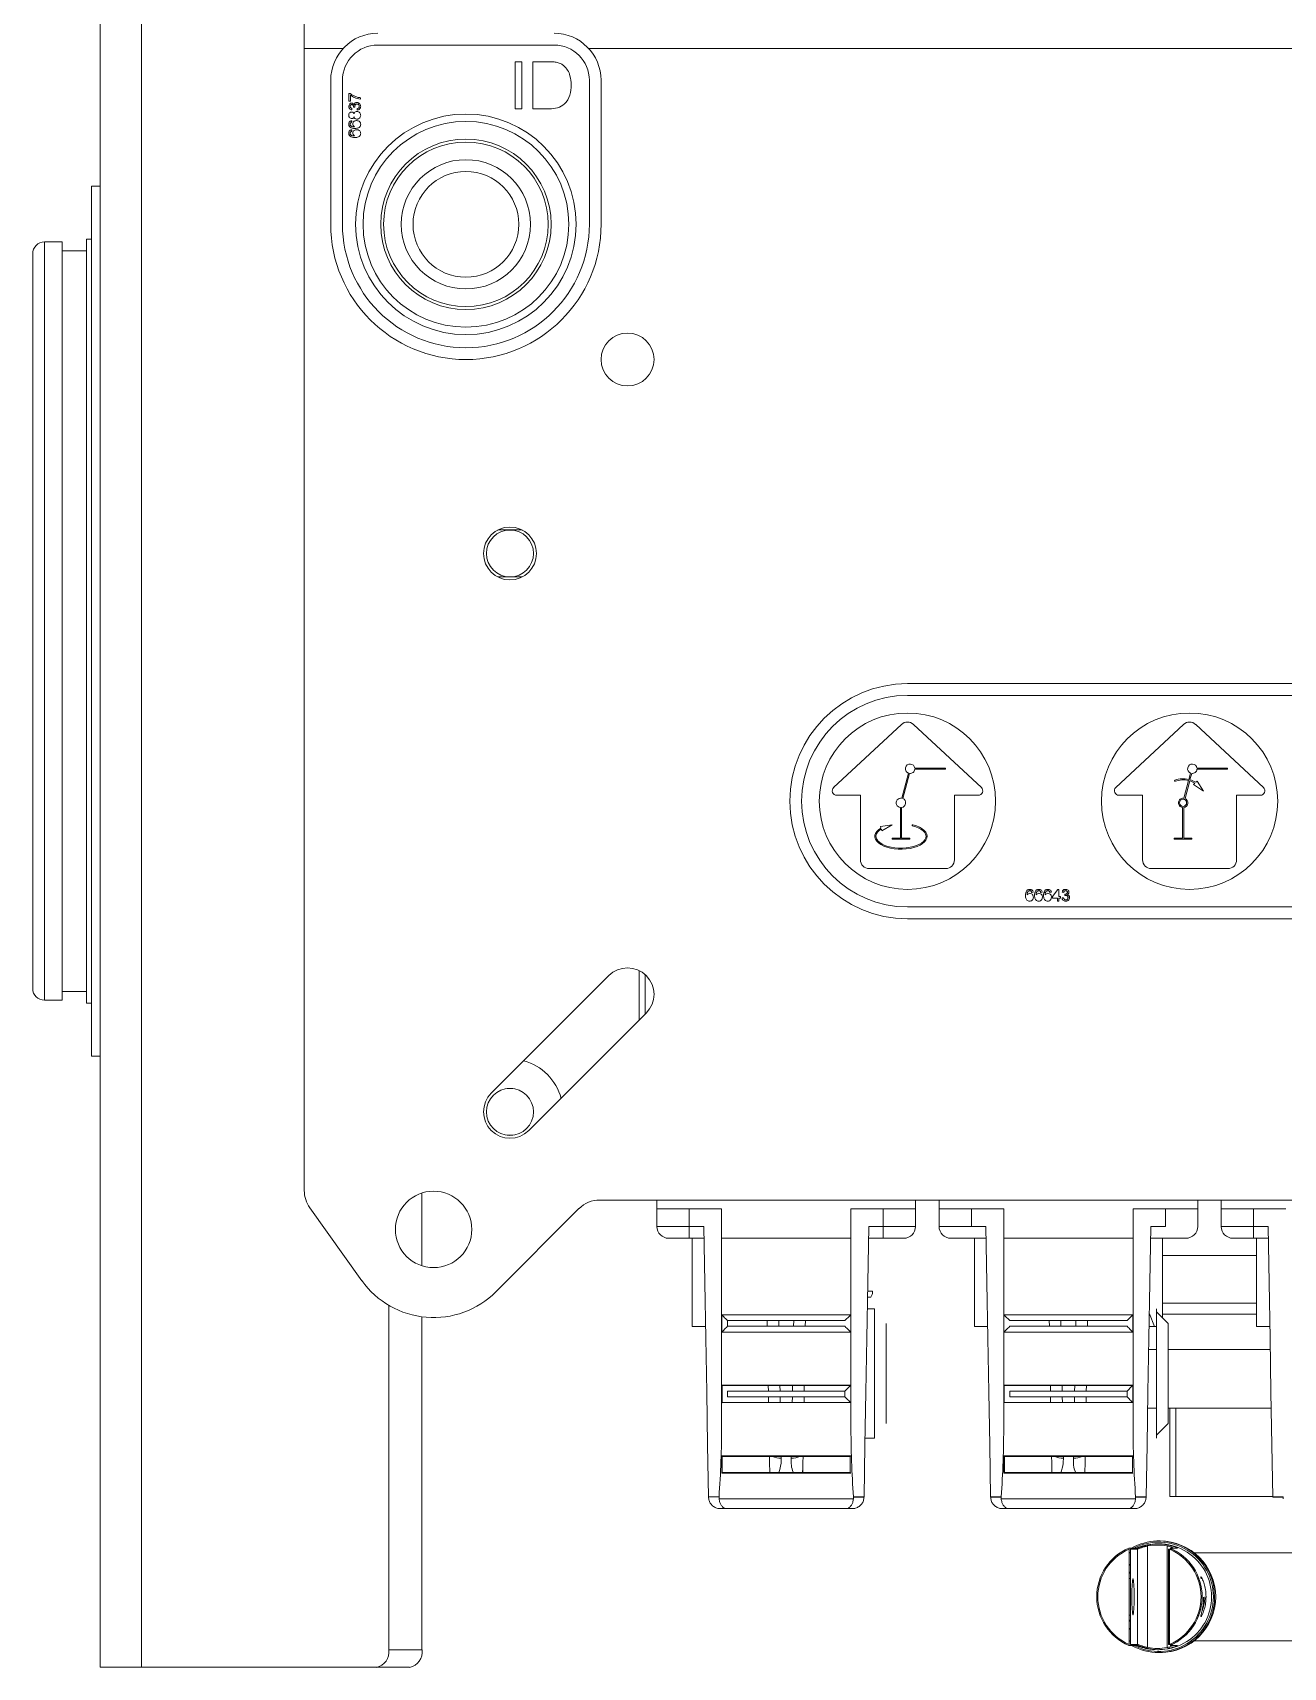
# Model space of a CAD drawing. Header units: millimetres. Extents: x 119 to 316, y 482 to 761.
# Drawn here: x 124.19 to 134.83, y 520.87 to 534.78 of the extents above; entities that cross this region are included whole.
import ezdxf

# ---------------------------------------------------------------- set-up
doc = ezdxf.new("R2010")
doc.units = ezdxf.units.MM

msp = doc.modelspace()

# ---------------------------------------------------------------- linework, layer by layer
at = {"color": 7, "linetype": 'Continuous', "lineweight": 15}
for p, q in [((124.764, 534.874), (124.764, 520.874)), ((125.115, 534.874), (125.115, 520.874)), ((126.499, 534.88), (126.499, 534.646)), ((128.624, 534.674), (127.124, 534.674)), ((126.499, 534.646), (126.499, 524.929)), ((128.293, 534.132), (128.293, 534.532)), ((128.293, 534.532), (128.349, 534.532)), ((128.349, 534.532), (128.349, 534.132)), ((128.442, 534.132), (128.442, 534.532)), ((128.442, 534.532), (128.578, 534.532)), ((126.724, 534.374), (126.724, 533.149)), ((126.824, 534.374), (126.824, 533.149)), ((128.924, 533.149), (128.924, 534.374)), ((129.024, 533.149), (129.024, 534.374)), ((126.879, 534.198), (126.879, 534.262)), ((126.879, 534.262), (126.889, 534.262)), ((126.891, 534.249), (126.891, 534.198)), ((126.891, 534.198), (126.879, 534.198)), ((126.904, 534.135), (126.903, 534.122)), ((126.93, 534.145), (126.918, 534.147)), ((126.95, 534.121), (126.949, 534.134)), ((126.977, 534.226), (126.977, 534.213)), ((128.349, 534.132), (128.293, 534.132)), ((128.585, 534.132), (128.442, 534.132)), ((126.903, 534.03), (126.904, 534.017)), ((126.903, 533.953), (126.904, 533.94)), ((124.764, 533.474), (124.689, 533.474)), ((124.689, 533.474), (124.689, 526.074)), ((124.439, 532.999), (124.289, 532.999)), ((124.439, 532.999), (124.439, 526.549)), ((124.689, 533.024), (124.646, 533.024)), ((124.646, 533.024), (124.646, 526.524)), ((124.189, 532.899), (124.189, 526.649)), ((124.646, 532.924), (124.439, 532.924)), ((128.352, 530.549), (128.146, 530.549)), ((128.274, 530.548), (128.224, 530.548)), ((128.146, 530.149), (128.352, 530.149)), ((128.151, 530.149), (128.151, 530.147)), ((128.224, 530.151), (128.274, 530.151)), ((143.63, 529.242), (131.63, 529.242)), ((143.63, 529.142), (131.63, 529.142)), ((131.579, 528.895), (131.002, 528.357)), ((132.259, 528.357), (131.682, 528.895)), ((133.979, 528.895), (133.402, 528.357)), ((134.659, 528.357), (134.082, 528.895)), ((131.638, 528.481), (131.581, 528.268)), ((131.591, 528.265), (131.648, 528.478)), ((131.953, 528.523), (131.693, 528.523)), ((131.693, 528.513), (131.953, 528.513)), ((131.953, 528.513), (131.953, 528.523)), ((134.021, 528.418), (133.981, 528.268)), ((133.991, 528.265), (134.031, 528.415)), ((134.038, 528.481), (134.024, 528.427)), ((134.033, 528.425), (134.048, 528.478)), ((134.075, 528.396), (134.064, 528.385)), ((134.093, 528.413), (134.082, 528.403)), ((134.353, 528.523), (134.093, 528.523)), ((134.093, 528.513), (134.353, 528.513)), ((134.149, 528.328), (134.093, 528.413)), ((134.353, 528.513), (134.353, 528.523)), ((131.028, 528.292), (131.23, 528.292)), ((131.23, 528.292), (131.23, 527.743)), ((132.03, 527.743), (132.03, 528.292)), ((132.03, 528.292), (132.233, 528.292)), ((133.428, 528.292), (133.63, 528.292)), ((133.63, 528.292), (133.63, 527.743)), ((134.064, 528.385), (134.149, 528.328)), ((134.43, 528.292), (134.633, 528.292)), ((134.43, 527.743), (134.43, 528.292)), ((131.57, 528.188), (131.57, 527.928)), ((131.58, 527.928), (131.58, 528.188)), ((133.97, 528.188), (133.97, 527.928)), ((133.98, 527.928), (133.98, 528.188)), ((131.5, 528.041), (131.4, 528.027)), ((131.4, 528.027), (131.404, 528.013)), ((131.408, 528.004), (131.412, 527.99)), ((131.412, 527.99), (131.5, 528.041)), ((131.5, 527.928), (131.5, 527.918)), ((131.57, 527.928), (131.5, 527.928)), ((131.5, 527.918), (131.65, 527.918)), ((131.65, 527.928), (131.58, 527.928)), ((131.65, 527.918), (131.65, 527.928)), ((133.9, 527.928), (133.9, 527.918)), ((133.97, 527.928), (133.9, 527.928)), ((133.9, 527.918), (134.05, 527.918)), ((134.05, 527.928), (133.98, 527.928)), ((134.05, 527.918), (134.05, 527.928)), ((131.305, 527.668), (131.955, 527.668)), ((133.705, 527.668), (134.355, 527.668)), ((132.7, 527.467), (132.687, 527.465)), ((132.777, 527.467), (132.764, 527.465)), ((132.854, 527.467), (132.841, 527.465)), ((132.863, 527.43), (132.91, 527.491)), ((132.863, 527.417), (132.863, 527.43)), ((132.91, 527.491), (132.919, 527.491)), ((132.919, 527.491), (132.919, 527.43)), ((132.919, 527.43), (132.932, 527.43)), ((132.932, 527.43), (132.932, 527.417)), ((132.945, 527.419), (132.957, 527.421)), ((132.959, 527.465), (132.946, 527.467)), ((132.969, 527.44), (132.97, 527.451)), ((131.63, 527.342), (143.63, 527.342)), ((132.906, 527.417), (132.863, 527.417)), ((132.906, 527.392), (132.906, 527.417)), ((132.919, 527.392), (132.906, 527.392)), ((132.919, 527.417), (132.919, 527.392)), ((132.932, 527.417), (132.919, 527.417)), ((131.63, 527.242), (143.63, 527.242)), ((128.09, 525.758), (129.09, 526.758)), ((129.349, 526.381), (129.349, 526.801)), ((129.399, 526.431), (129.399, 526.767)), ((124.439, 526.624), (124.646, 526.624)), ((124.289, 526.549), (124.439, 526.549)), ((124.646, 526.524), (124.689, 526.524)), ((129.408, 526.44), (128.408, 525.44)), ((124.689, 526.074), (124.764, 526.074)), ((128.274, 525.798), (128.224, 525.798)), ((128.224, 525.401), (128.274, 525.401)), ((126.989, 524.163), (126.546, 524.784)), ((127.5, 524.289), (127.5, 524.909)), ((129.013, 524.849), (147.785, 524.849)), ((129.499, 524.774), (129.499, 524.849)), ((131.699, 524.774), (131.699, 524.849)), ((131.899, 524.774), (131.899, 524.849)), ((134.099, 524.774), (134.099, 524.849)), ((134.299, 524.774), (134.299, 524.849)), ((128.129, 524.069), (128.836, 524.776)), ((130.049, 524.774), (129.499, 524.774)), ((129.499, 524.774), (129.499, 524.624)), ((129.774, 524.774), (129.774, 524.624)), ((130.049, 524.774), (130.049, 524.524)), ((131.149, 524.774), (131.149, 524.524)), ((131.699, 524.774), (131.149, 524.774)), ((131.424, 524.774), (131.424, 524.624)), ((131.699, 524.774), (131.699, 524.624)), ((132.449, 524.774), (131.899, 524.774)), ((131.899, 524.774), (131.899, 524.624)), ((132.174, 524.774), (132.174, 524.624)), ((132.449, 524.774), (132.449, 524.524)), ((134.099, 524.774), (133.549, 524.774)), ((133.549, 524.774), (133.549, 524.524)), ((133.824, 524.774), (133.824, 524.624)), ((134.099, 524.774), (134.099, 524.624)), ((134.299, 524.774), (134.299, 524.624)), ((134.849, 524.774), (134.299, 524.774)), ((134.574, 524.774), (134.574, 524.624)), ((129.499, 524.624), (129.774, 524.624)), ((129.774, 524.524), (129.599, 524.524)), ((129.774, 524.624), (129.897, 524.624)), ((129.774, 524.624), (129.774, 524.524)), ((129.899, 524.524), (129.774, 524.524)), ((129.799, 524.524), (129.799, 523.774)), ((131.149, 524.524), (130.049, 524.524)), ((130.049, 522.943), (130.049, 524.524)), ((131.149, 524.524), (131.149, 522.943)), ((131.424, 524.524), (131.299, 524.524)), ((131.301, 524.624), (131.424, 524.624)), ((131.424, 524.524), (131.424, 524.624)), ((131.699, 524.624), (131.424, 524.624)), ((131.599, 524.524), (131.424, 524.524)), ((131.899, 524.624), (132.174, 524.624)), ((132.174, 524.524), (131.999, 524.524)), ((132.174, 524.624), (132.297, 524.624)), ((132.299, 524.524), (132.174, 524.524)), ((132.199, 524.524), (132.199, 523.774)), ((132.449, 522.943), (132.449, 524.524)), ((133.549, 524.524), (132.449, 524.524)), ((133.549, 524.524), (133.549, 522.943)), ((133.824, 524.524), (133.699, 524.524)), ((133.701, 524.624), (133.824, 524.624)), ((133.799, 523.849), (133.799, 524.524)), ((133.999, 524.524), (133.824, 524.524)), ((134.574, 524.624), (134.299, 524.624)), ((134.574, 524.524), (134.399, 524.524)), ((134.574, 524.624), (134.697, 524.624)), ((134.574, 524.624), (134.574, 524.524)), ((134.699, 524.524), (134.574, 524.524)), ((134.599, 524.524), (134.599, 523.774)), ((134.599, 524.378), (133.799, 524.378)), ((127.218, 521.024), (127.218, 523.953)), ((131.29, 524.024), (131.318, 524.024)), ((131.334, 524.074), (131.291, 524.074)), ((131.334, 524.061), (131.334, 524.074)), ((127.5, 521.024), (127.5, 523.856)), ((130.05, 523.873), (131.148, 523.873)), ((130.05, 523.725), (130.05, 523.873)), ((131.098, 523.823), (130.1, 523.823)), ((130.1, 523.823), (130.1, 523.775)), ((130.437, 523.775), (130.436, 523.823)), ((130.761, 523.775), (130.762, 523.823)), ((131.147, 523.872), (131.147, 523.727)), ((131.289, 523.924), (131.349, 523.924)), ((131.349, 522.824), (131.349, 523.924)), ((132.45, 523.873), (133.548, 523.873)), ((132.451, 523.727), (132.451, 523.872)), ((133.498, 523.823), (132.5, 523.823)), ((132.837, 523.775), (132.836, 523.823)), ((133.161, 523.775), (133.162, 523.823)), ((133.547, 523.872), (133.547, 523.727)), ((133.732, 523.774), (133.688, 523.881)), ((133.749, 522.824), (133.749, 523.924)), ((133.849, 523.799), (133.749, 523.899)), ((134.599, 523.878), (133.799, 523.878)), ((129.912, 523.774), (129.799, 523.774)), ((131.148, 523.725), (130.05, 523.725)), ((130.1, 523.775), (131.098, 523.775)), ((131.449, 523.799), (131.449, 522.949)), ((132.312, 523.774), (132.199, 523.774)), ((133.548, 523.725), (132.45, 523.725)), ((132.5, 523.775), (133.498, 523.775)), ((133.686, 523.774), (133.732, 523.774)), ((133.749, 523.774), (133.732, 523.774)), ((133.849, 523.799), (133.849, 522.949)), ((134.712, 523.774), (134.599, 523.774)), ((133.749, 523.578), (133.683, 523.578)), ((134.526, 523.578), (133.849, 523.578)), ((134.716, 523.578), (134.526, 523.578)), ((130.053, 523.27), (130.05, 523.273)), ((130.05, 523.273), (131.148, 523.273)), ((130.05, 523.125), (130.05, 523.273)), ((130.053, 523.27), (131.145, 523.27)), ((130.053, 523.128), (130.053, 523.27)), ((130.447, 523.223), (130.446, 523.27)), ((130.751, 523.223), (130.752, 523.27)), ((131.148, 523.273), (131.148, 523.125)), ((132.453, 523.27), (132.45, 523.273)), ((132.45, 523.273), (133.548, 523.273)), ((132.453, 523.27), (133.545, 523.27)), ((132.453, 523.128), (132.453, 523.27)), ((132.847, 523.223), (132.846, 523.27)), ((133.151, 523.223), (133.152, 523.27)), ((133.548, 523.273), (133.548, 523.125)), ((130.053, 523.128), (130.05, 523.125)), ((131.145, 523.128), (130.053, 523.128)), ((131.098, 523.223), (130.1, 523.223)), ((130.1, 523.223), (130.1, 523.175)), ((130.1, 523.175), (131.098, 523.175)), ((130.448, 523.128), (130.448, 523.175)), ((130.75, 523.128), (130.751, 523.175)), ((131.098, 523.175), (131.098, 523.223)), ((133.545, 523.128), (132.453, 523.128)), ((133.498, 523.223), (132.5, 523.223)), ((132.5, 523.223), (132.5, 523.175)), ((132.5, 523.175), (133.498, 523.175)), ((132.848, 523.128), (132.848, 523.175)), ((133.15, 523.128), (133.151, 523.175)), ((133.498, 523.175), (133.498, 523.223)), ((133.749, 523.078), (133.674, 523.078)), ((134.526, 523.078), (133.849, 523.078)), ((133.863, 522.328), (133.863, 523.078)), ((133.913, 523.078), (133.913, 522.328)), ((134.724, 523.078), (134.526, 523.078)), ((133.749, 522.849), (133.849, 522.949)), ((131.269, 522.824), (131.349, 522.824)), ((130.055, 522.668), (130.05, 522.673)), ((130.05, 522.525), (130.05, 522.673)), ((130.05, 522.673), (131.148, 522.673)), ((130.055, 522.668), (131.143, 522.668)), ((130.055, 522.53), (130.055, 522.668)), ((130.457, 522.617), (130.456, 522.668)), ((130.459, 522.53), (130.457, 522.617)), ((130.739, 522.53), (130.741, 522.617)), ((130.741, 522.617), (130.742, 522.668)), ((131.143, 522.668), (131.148, 522.673)), ((131.143, 522.668), (131.143, 522.53)), ((132.455, 522.668), (132.45, 522.673)), ((132.45, 522.525), (132.45, 522.673)), ((132.45, 522.673), (133.548, 522.673)), ((132.455, 522.668), (133.543, 522.668)), ((132.455, 522.53), (132.455, 522.668)), ((132.857, 522.617), (132.856, 522.668)), ((132.859, 522.53), (132.857, 522.617)), ((133.139, 522.53), (133.141, 522.617)), ((133.141, 522.617), (133.142, 522.668)), ((133.543, 522.668), (133.548, 522.673)), ((133.543, 522.668), (133.543, 522.53)), ((130.055, 522.53), (130.05, 522.525)), ((131.148, 522.525), (130.05, 522.525)), ((131.143, 522.53), (130.055, 522.53)), ((131.143, 522.53), (131.148, 522.525)), ((132.455, 522.53), (132.45, 522.525)), ((133.548, 522.525), (132.45, 522.525)), ((133.543, 522.53), (132.455, 522.53)), ((133.543, 522.53), (133.548, 522.525)), ((129.937, 522.324), (130.027, 522.324)), ((129.937, 522.322), (129.937, 522.324)), ((130.027, 522.324), (130.027, 522.307)), ((130.027, 522.307), (131.171, 522.307)), ((131.171, 522.307), (131.171, 522.324)), ((131.171, 522.324), (131.261, 522.324)), ((131.261, 522.324), (131.261, 522.322)), ((132.337, 522.324), (132.427, 522.324)), ((132.337, 522.322), (132.337, 522.324)), ((132.427, 522.324), (132.427, 522.307)), ((132.427, 522.307), (133.571, 522.307)), ((133.571, 522.307), (133.571, 522.324)), ((133.571, 522.324), (133.661, 522.324)), ((133.661, 522.324), (133.661, 522.322)), ((133.913, 522.328), (133.863, 522.328)), ((134.737, 522.328), (133.913, 522.328)), ((134.737, 522.324), (134.827, 522.324)), ((134.737, 522.322), (134.737, 522.324)), ((134.826, 522.322), (134.737, 522.322)), ((134.827, 522.324), (134.827, 522.307)), ((130.085, 522.224), (130.037, 522.224)), ((131.113, 522.224), (130.085, 522.224)), ((131.161, 522.224), (131.113, 522.224)), ((132.485, 522.224), (132.437, 522.224)), ((133.513, 522.224), (132.485, 522.224)), ((133.561, 522.224), (133.513, 522.224)), ((133.512, 521.888), (133.574, 521.888)), ((133.516, 521.069), (133.516, 521.879)), ((133.588, 521.879), (133.526, 521.879)), ((133.526, 521.879), (133.526, 521.069)), ((133.588, 521.069), (133.588, 521.879)), ((133.673, 521.906), (133.673, 521.042)), ((133.768, 521.924), (133.756, 521.924)), ((133.777, 521.949), (133.769, 521.949)), ((133.838, 521.042), (133.838, 521.906)), ((133.851, 521.879), (133.885, 521.879)), ((133.851, 521.069), (133.851, 521.879)), ((133.86, 521.879), (133.86, 521.069)), ((133.926, 521.888), (133.864, 521.888)), ((133.913, 521.852), (133.913, 521.864)), ((133.526, 521.853), (133.516, 521.846)), ((135.19, 521.849), (134.068, 521.849)), ((133.526, 521.685), (133.516, 521.671)), ((133.526, 521.629), (133.516, 521.629)), ((134.11, 521.629), (134.099, 521.629)), ((133.516, 521.319), (133.526, 521.319)), ((134.099, 521.319), (134.11, 521.319)), ((133.516, 521.277), (133.526, 521.263)), ((133.516, 521.207), (133.526, 521.197)), ((127.5, 521.024), (127.218, 521.024)), ((133.574, 521.06), (133.512, 521.06)), ((133.516, 521.102), (133.526, 521.095)), ((133.526, 521.069), (133.588, 521.069)), ((133.756, 521.024), (133.768, 521.024)), ((133.885, 521.069), (133.851, 521.069)), ((133.864, 521.06), (133.926, 521.06)), ((133.913, 521.084), (133.913, 521.096)), ((134.068, 521.099), (135.19, 521.099)), ((133.769, 520.999), (133.777, 520.999)), ((124.764, 520.874), (125.115, 520.874)), ((125.115, 520.874), (127.111, 520.874)), ((127.394, 520.874), (127.111, 520.874))]:
    msp.add_line(p, q, dxfattribs=at)
at = {"color": 8, "linetype": 'Continuous', "lineweight": 15}
for p, q in [((126.499, 534.646), (126.83, 534.646)), ((128.918, 534.646), (146.512, 534.646)), ((124.289, 532.999), (124.289, 526.549)), ((133.799, 523.973), (134.526, 523.973)), ((134.526, 523.973), (134.599, 523.973)), ((130.536, 523.775), (130.536, 523.823)), ((130.663, 523.823), (130.662, 523.775)), ((132.936, 523.775), (132.936, 523.823)), ((133.063, 523.823), (133.062, 523.775)), ((130.546, 523.223), (130.545, 523.27)), ((130.653, 523.27), (130.652, 523.223)), ((132.946, 523.223), (132.945, 523.27)), ((133.053, 523.27), (133.052, 523.223)), ((130.548, 523.128), (130.547, 523.175)), ((130.651, 523.175), (130.65, 523.128)), ((132.948, 523.128), (132.947, 523.175)), ((133.051, 523.175), (133.05, 523.128)), ((130.556, 522.654), (130.556, 522.668)), ((130.642, 522.668), (130.642, 522.654)), ((132.956, 522.654), (132.956, 522.668)), ((133.042, 522.668), (133.042, 522.654)), ((131.261, 522.322), (131.176, 522.322)), ((132.426, 522.322), (132.337, 522.322)), ((133.661, 522.322), (133.576, 522.322)), ((133.913, 521.864), (133.913, 521.852)), ((133.913, 521.096), (133.913, 521.084))]:
    msp.add_line(p, q, dxfattribs=at)
at = {"color": 7, "linetype": 'Continuous', "lineweight": 15, "flags": 128}
for points in [[(129.937, 522.324), (129.93, 522.764), (129.922, 523.215), (129.914, 523.675), (129.906, 524.145), (129.897, 524.624)], [(131.301, 524.624), (131.292, 524.145), (131.284, 523.675), (131.276, 523.215), (131.268, 522.764), (131.261, 522.324)], [(132.337, 522.324), (132.33, 522.764), (132.322, 523.215), (132.314, 523.675), (132.306, 524.145), (132.297, 524.624)], [(133.701, 524.624), (133.692, 524.145), (133.684, 523.675), (133.676, 523.215), (133.668, 522.764), (133.661, 522.324)], [(134.737, 522.324), (134.73, 522.764), (134.722, 523.215), (134.714, 523.675), (134.706, 524.145), (134.697, 524.624)], [(130.05, 523.873), (130.051, 523.873), (130.053, 523.87), (130.056, 523.867), (130.061, 523.862), (130.068, 523.856), (130.075, 523.848), (130.083, 523.84), (130.091, 523.832), (130.1, 523.823)], [(131.098, 523.823), (131.107, 523.832), (131.115, 523.84), (131.123, 523.848), (131.131, 523.856), (131.137, 523.862), (131.142, 523.867), (131.145, 523.87), (131.148, 523.873), (131.148, 523.873)], [(132.45, 523.873), (132.451, 523.873), (132.453, 523.87), (132.456, 523.867), (132.461, 523.862), (132.468, 523.856), (132.475, 523.848), (132.483, 523.84), (132.491, 523.832), (132.5, 523.823)], [(133.498, 523.823), (133.507, 523.832), (133.515, 523.84), (133.523, 523.848), (133.531, 523.856), (133.537, 523.862), (133.542, 523.867), (133.545, 523.87), (133.548, 523.873), (133.548, 523.873)], [(130.05, 523.725), (130.051, 523.726), (130.053, 523.728), (130.056, 523.731), (130.061, 523.736), (130.068, 523.743), (130.075, 523.75), (130.083, 523.758), (130.091, 523.766), (130.1, 523.775)], [(131.098, 523.775), (131.107, 523.766), (131.115, 523.758), (131.123, 523.75), (131.131, 523.743), (131.137, 523.736), (131.142, 523.731), (131.145, 523.728), (131.148, 523.726), (131.148, 523.725)], [(132.45, 523.725), (132.451, 523.726), (132.453, 523.728), (132.456, 523.731), (132.461, 523.736), (132.468, 523.743), (132.475, 523.75), (132.483, 523.758), (132.491, 523.766), (132.5, 523.775)], [(133.498, 523.775), (133.507, 523.766), (133.515, 523.758), (133.523, 523.75), (133.531, 523.743), (133.537, 523.736), (133.542, 523.731), (133.545, 523.728), (133.548, 523.726), (133.548, 523.725)], [(131.098, 523.223), (131.107, 523.232), (131.115, 523.24), (131.123, 523.248), (131.131, 523.256), (131.137, 523.262), (131.142, 523.267), (131.145, 523.27), (131.148, 523.273), (131.148, 523.273)], [(133.498, 523.223), (133.507, 523.232), (133.515, 523.24), (133.523, 523.248), (133.531, 523.256), (133.537, 523.262), (133.542, 523.267), (133.545, 523.27), (133.548, 523.273), (133.548, 523.273)], [(131.098, 523.175), (131.107, 523.166), (131.115, 523.158), (131.123, 523.15), (131.131, 523.143), (131.137, 523.136), (131.142, 523.131), (131.145, 523.128), (131.148, 523.126), (131.148, 523.125)], [(133.498, 523.175), (133.507, 523.166), (133.515, 523.158), (133.523, 523.15), (133.531, 523.143), (133.537, 523.136), (133.542, 523.131), (133.545, 523.128), (133.548, 523.126), (133.548, 523.125)], [(133.526, 521.751), (133.521, 521.746), (133.516, 521.741)], [(134.077, 521.7), (134.035, 521.746), (134.025, 521.756)], [(133.538, 521.474), (133.539, 521.527), (133.541, 521.574), (133.543, 521.608), (133.546, 521.627), (133.55, 521.627), (133.553, 521.608), (133.556, 521.574), (133.558, 521.527), (133.558, 521.474), (133.558, 521.421), (133.556, 521.374), (133.553, 521.34), (133.55, 521.321), (133.546, 521.321), (133.543, 521.34), (133.541, 521.374), (133.539, 521.421), (133.538, 521.474)], [(134.025, 521.192), (134.063, 521.231), (134.077, 521.248)]]:
    msp.add_lwpolyline(points, dxfattribs=at)
at = {"color": 8, "linetype": 'Continuous', "lineweight": 15, "flags": 128}
msp.add_lwpolyline([(134.235, 521.56), (134.243, 521.474), (134.243, 521.456)], dxfattribs=at)
at = {"color": 7, "linetype": 'Continuous', "lineweight": 15}
for centre, radius in [((127.874, 533.149), 0.938), ((127.874, 533.149), 0.875), ((127.874, 533.149), 0.725), ((127.874, 533.149), 0.7), ((127.874, 533.149), 0.55), ((127.874, 533.149), 0.45), ((129.249, 531.999), 0.225), ((128.249, 530.349), 0.225), ((131.63, 528.242), 0.75), ((134.03, 528.242), 0.75), ((133.975, 528.228), 0.03), ((128.249, 525.599), 0.2), ((127.599, 524.599), 0.325)]:
    msp.add_circle(centre, radius, dxfattribs=at)
for centre, radius, start, end in [((127.124, 534.374), 0.4, 90, 180), ((127.124, 534.374), 0.3, 90, 180), ((128.624, 534.374), 0.4, 0, 90), ((128.624, 534.374), 0.3, 0, 90), ((127.874, 533.149), 1.15, 180, 0), ((127.874, 533.149), 1.05, 180, 0), ((124.289, 532.899), 0.1, 90, 180), ((128.249, 530.349), 0.2, 90, 270), ((128.249, 530.349), 0.2, 270, 90), ((131.63, 528.242), 1, 90, 270), ((131.63, 528.242), 0.9, 90, 270), ((131.63, 528.84), 0.075, 47.048, 132.952), ((134.03, 528.84), 0.075, 47.048, 132.952), ((131.653, 528.518), 0.04, 7.1808, 247.8192), ((134.053, 528.518), 0.04, 7.1808, 247.8192), ((131.653, 528.518), 0.04, 262.1808, 352.8192), ((133.907, 528.416), 0.005, 110, 290), ((133.975, 528.228), 0.205, 76.3976, 110), ((133.975, 528.228), 0.195, 76.4693, 110), ((133.975, 528.228), 0.195, 59.3346, 73.5307), ((133.975, 528.228), 0.205, 58.5946, 73.6024), ((134.053, 528.518), 0.04, 262.1808, 352.8192), ((131.028, 528.33), 0.0375, 132.952, 270), ((131.575, 528.228), 0.04, 82.1808, 262.8192), ((131.575, 528.228), 0.04, 277.1808, 67.8192), ((132.233, 528.33), 0.0375, 270, 47.048), ((133.428, 528.33), 0.0375, 132.952, 270), ((133.975, 528.228), 0.04, 82.1808, 262.8192), ((133.975, 528.228), 0.04, 277.1808, 67.8192), ((134.633, 528.33), 0.0375, 270, 47.048), ((131.675, 528.036), 0.00486, 75.8312, 256.113), ((131.305, 527.743), 0.075, 180, 270), ((131.955, 527.743), 0.075, 270, 0), ((133.705, 527.743), 0.075, 180, 270), ((134.355, 527.743), 0.075, 270, 0), ((129.249, 526.599), 0.225, 315, 135), ((124.289, 526.649), 0.1, 180, 270), ((128.249, 525.599), 0.45, 14.7912, 75), ((128.249, 525.599), 0.225, 135, 315), ((126.749, 524.929), 0.25, 180, 215.5239), ((129.013, 524.599), 0.25, 90, 135), ((129.599, 524.624), 0.1, 180, 270), ((131.599, 524.624), 0.1, 270, 0), ((131.999, 524.624), 0.1, 180, 270), ((133.999, 524.624), 0.1, 270, 0), ((134.399, 524.624), 0.1, 180, 270), ((127.599, 524.599), 0.75, 215.5239, 315), ((130.548, 522.818), 0.164, 246.0078, 272.7859), ((132.948, 522.818), 0.164, 246.0083, 272.7862), ((133.05, 522.818), 0.164, 267.2141, 293.9922), ((133.69, 521.474), 0.45, 113.1771, 246.8229), ((133.689, 521.474), 0.44, 113.1766, 246.8234), ((133.769, 521.475), 0.474, 10.3149, 119.3617), ((133.768, 521.475), 0.464, 359.8936, 117.0927), ((133.768, 521.475), 0.449, 359.9077, 115.0198), ((133.756, 521.476), 0.448, 79.1711, 100.8289), ((133.756, 521.476), 0.438, 79.1706, 100.8294), ((133.777, 521.474), 0.475, 270.0963, 89.9037), ((133.687, 521.474), 0.44, 293.177, 66.823), ((133.687, 521.474), 0.45, 293.1765, 66.8235), ((133.769, 521.473), 0.474, 240.6314, 357.8665), ((133.768, 521.473), 0.464, 242.9225, 0.0912), ((133.768, 521.473), 0.449, 244.1076, 0.0926), ((127.085, 521.005), 0.134, 281.4212, 8.0498), ((127.368, 521.005), 0.134, 281.4233, 8.0477), ((133.756, 521.472), 0.448, 259.1711, 280.8289), ((133.756, 521.472), 0.438, 259.1706, 280.8294)]:
    msp.add_arc(centre, radius, start, end, dxfattribs=at)
at = {"color": 8, "linetype": 'Continuous', "lineweight": 15}
msp.add_arc((130.65, 522.818), 0.164, 267.2134, 293.9921, dxfattribs=at)
at = {"color": 7, "linetype": 'Continuous', "lineweight": 15}
for centre, major_axis, ratio, start_param, end_param in [((131.575, 527.943), (0.222, 0), 0.494382, 2.447752, 7.381845), ((131.575, 527.943), (-0.213, 0), 0.470588, 5.623518, 10.511834), ((131.284, 524.024), (0.0466, 0.0466), 0.388984, 5.083363, 5.912212), ((129.774, 522.943), (0, 1.581), 0.173913, 4.31034, 4.712389), ((131.424, 522.943), (0, 1.581), 0.173913, 1.570796, 1.972845), ((132.174, 522.943), (0, 1.581), 0.173913, 4.31034, 4.712389), ((133.824, 522.943), (0, 1.581), 0.173913, 1.570796, 1.972845)]:
    msp.add_ellipse(centre, major_axis=major_axis, ratio=ratio, start_param=start_param, end_param=end_param, dxfattribs=at)
for points, knots in [([(128.578, 534.532), (128.592, 534.532), (128.615, 534.532), (128.639, 534.528), (128.649, 534.526)], [0, 0, 0, 0, 0.560194, 1, 1, 1, 1]), ([(128.649, 534.526), (128.661, 534.523), (128.682, 534.517), (128.699, 534.503), (128.707, 534.498)], [0, 0, 0, 0, 0.559853, 1, 1, 1, 1]), ([(128.707, 534.498), (128.719, 534.485), (128.742, 534.461), (128.765, 534.404), (128.768, 534.361), (128.77, 534.334)], [0, 0, 0, 0, 0.279767, 0.559925, 1, 1, 1, 1]), ([(126.889, 534.262), (126.895, 534.257), (126.906, 534.25), (126.922, 534.241), (126.936, 534.235), (126.945, 534.232), (126.95, 534.231)], [0, 0, 0, 0, 0.339719, 0.559827, 0.779921, 1, 1, 1, 1]), ([(126.977, 534.213), (126.96, 534.216), (126.928, 534.222), (126.903, 534.241), (126.891, 534.249)], [0, 0, 0, 0, 0.5593198, 1, 1, 1, 1]), ([(128.77, 534.334), (128.768, 534.305), (128.764, 534.247), (128.723, 534.171), (128.654, 534.135), (128.608, 534.133), (128.585, 534.132)], [0, 0, 0, 0, 0.280841, 0.559955, 0.779068, 1, 1, 1, 1]), ([(126.877, 534.152), (126.878, 534.156), (126.879, 534.164), (126.885, 534.173), (126.893, 534.179), (126.9, 534.18), (126.903, 534.18)], [0, 0, 0, 0, 0.280163, 0.559858, 0.780007, 1, 1, 1, 1]), ([(126.903, 534.122), (126.899, 534.123), (126.891, 534.125), (126.883, 534.133), (126.878, 534.142), (126.878, 534.148), (126.877, 534.152)], [0, 0, 0, 0, 0.280266, 0.559495, 0.779602, 1, 1, 1, 1]), ([(126.877, 534.076), (126.878, 534.08), (126.878, 534.088), (126.885, 534.098), (126.893, 534.104), (126.9, 534.104), (126.903, 534.104)], [0, 0, 0, 0, 0.2803319, 0.5596688, 0.7797788, 1, 1, 1, 1]), ([(126.903, 534.167), (126.901, 534.167), (126.897, 534.167), (126.892, 534.162), (126.889, 534.157), (126.889, 534.154), (126.889, 534.152)], [0, 0, 0, 0, 0.279397, 0.558937, 0.779233, 1, 1, 1, 1]), ([(126.889, 534.152), (126.889, 534.15), (126.89, 534.145), (126.894, 534.139), (126.899, 534.136), (126.902, 534.136), (126.904, 534.135)], [0, 0, 0, 0, 0.279997, 0.559158, 0.779362, 1, 1, 1, 1]), ([(126.903, 534.18), (126.905, 534.18), (126.91, 534.179), (126.918, 534.175), (126.921, 534.17), (126.923, 534.166)], [0, 0, 0, 0, 0.280514, 0.561051, 1, 1, 1, 1]), ([(126.919, 534.148), (126.918, 534.151), (126.918, 534.156), (126.915, 534.163), (126.909, 534.167), (126.905, 534.167), (126.903, 534.167)], [0, 0, 0, 0, 0.280655, 0.560906, 0.780043, 1, 1, 1, 1]), ([(126.903, 534.104), (126.905, 534.104), (126.91, 534.104), (126.918, 534.099), (126.921, 534.093), (126.922, 534.09)], [0, 0, 0, 0, 0.280595, 0.560851, 1, 1, 1, 1]), ([(126.918, 534.147), (126.918, 534.147), (126.918, 534.148), (126.919, 534.148), (126.919, 534.148)], [0, 0, 0, 0, 0.560277, 1, 1, 1, 1]), ([(126.922, 534.09), (126.924, 534.093), (126.926, 534.098), (126.935, 534.107), (126.943, 534.108), (126.948, 534.108)], [0, 0, 0, 0, 0.281206, 0.561772, 1, 1, 1, 1]), ([(126.923, 534.166), (126.924, 534.169), (126.926, 534.175), (126.932, 534.182), (126.94, 534.185), (126.945, 534.185), (126.947, 534.185)], [0, 0, 0, 0, 0.279769, 0.559218, 0.779406, 1, 1, 1, 1]), ([(126.947, 534.172), (126.944, 534.172), (126.939, 534.172), (126.933, 534.166), (126.929, 534.16), (126.929, 534.156), (126.929, 534.154)], [0, 0, 0, 0, 0.279663, 0.559115, 0.779441, 1, 1, 1, 1]), ([(126.929, 534.154), (126.929, 534.152), (126.929, 534.149), (126.93, 534.147), (126.93, 534.145)], [0, 0, 0, 0, 0.559723, 1, 1, 1, 1]), ([(126.947, 534.185), (126.952, 534.185), (126.962, 534.183), (126.972, 534.174), (126.978, 534.163), (126.978, 534.156), (126.979, 534.152)], [0, 0, 0, 0, 0.279423, 0.559056, 0.779385, 1, 1, 1, 1]), ([(126.967, 534.153), (126.967, 534.156), (126.966, 534.162), (126.961, 534.168), (126.954, 534.172), (126.949, 534.172), (126.947, 534.172)], [0, 0, 0, 0, 0.2798757, 0.559007, 0.7793159, 1, 1, 1, 1]), ([(126.948, 534.108), (126.953, 534.108), (126.962, 534.107), (126.972, 534.098), (126.978, 534.087), (126.978, 534.08), (126.979, 534.076)], [0, 0, 0, 0, 0.279557, 0.559025, 0.779277, 1, 1, 1, 1]), ([(126.949, 534.134), (126.952, 534.135), (126.957, 534.136), (126.963, 534.14), (126.967, 534.146), (126.967, 534.151), (126.967, 534.153)], [0, 0, 0, 0, 0.280838, 0.560107, 0.779667, 1, 1, 1, 1]), ([(126.95, 534.231), (126.955, 534.229), (126.964, 534.227), (126.973, 534.227), (126.977, 534.226)], [0, 0, 0, 0, 0.559946, 1, 1, 1, 1]), ([(126.979, 534.152), (126.978, 534.148), (126.977, 534.139), (126.97, 534.129), (126.961, 534.123), (126.954, 534.122), (126.95, 534.121)], [0, 0, 0, 0, 0.279912, 0.559262, 0.779497, 1, 1, 1, 1]), ([(126.903, 534.048), (126.899, 534.049), (126.891, 534.05), (126.882, 534.057), (126.878, 534.067), (126.878, 534.073), (126.877, 534.076)], [0, 0, 0, 0, 0.279283, 0.55867, 0.779066, 1, 1, 1, 1]), ([(126.877, 534.001), (126.878, 534.005), (126.878, 534.013), (126.885, 534.023), (126.894, 534.028), (126.9, 534.029), (126.903, 534.03)], [0, 0, 0, 0, 0.280057, 0.55917, 0.779362, 1, 1, 1, 1]), ([(126.889, 533.976), (126.885, 533.98), (126.878, 533.987), (126.878, 533.997), (126.877, 534.001)], [0, 0, 0, 0, 0.558401, 1, 1, 1, 1]), ([(126.894, 534.013), (126.892, 534.011), (126.889, 534.007), (126.889, 534.002), (126.889, 534)], [0, 0, 0, 0, 0.559027, 1, 1, 1, 1]), ([(126.889, 534), (126.889, 533.998), (126.889, 533.994), (126.891, 533.991), (126.892, 533.989)], [0, 0, 0, 0, 0.559784, 1, 1, 1, 1]), ([(126.931, 533.965), (126.922, 533.965), (126.907, 533.965), (126.894, 533.972), (126.889, 533.976)], [0, 0, 0, 0, 0.56142, 1, 1, 1, 1]), ([(126.892, 533.989), (126.894, 533.987), (126.899, 533.982), (126.911, 533.978), (126.92, 533.978), (126.925, 533.978)], [0, 0, 0, 0, 0.279368, 0.559204, 1, 1, 1, 1]), ([(126.904, 534.017), (126.902, 534.017), (126.898, 534.016), (126.895, 534.014), (126.894, 534.013)], [0, 0, 0, 0, 0.560497, 1, 1, 1, 1]), ([(126.922, 534.063), (126.922, 534.061), (126.92, 534.056), (126.915, 534.051), (126.909, 534.048), (126.905, 534.048), (126.903, 534.048)], [0, 0, 0, 0, 0.280287, 0.559694, 0.779719, 1, 1, 1, 1]), ([(126.912, 534.002), (126.913, 534.006), (126.914, 534.016), (126.923, 534.025), (126.934, 534.031), (126.941, 534.031), (126.944, 534.031)], [0, 0, 0, 0, 0.27912, 0.558774, 0.779137, 1, 1, 1, 1]), ([(126.925, 533.978), (126.921, 533.981), (126.914, 533.988), (126.912, 533.997), (126.912, 534.002)], [0, 0, 0, 0, 0.558645, 1, 1, 1, 1]), ([(126.912, 533.925), (126.913, 533.929), (126.914, 533.939), (126.923, 533.948), (126.934, 533.954), (126.941, 533.954), (126.944, 533.954)], [0, 0, 0, 0, 0.279121, 0.558776, 0.77914, 1, 1, 1, 1]), ([(126.948, 534.044), (126.945, 534.044), (126.938, 534.045), (126.93, 534.049), (126.925, 534.056), (126.923, 534.061), (126.922, 534.063)], [0, 0, 0, 0, 0.280201, 0.559438, 0.779499, 1, 1, 1, 1]), ([(126.979, 534), (126.978, 533.996), (126.978, 533.987), (126.97, 533.976), (126.955, 533.966), (126.941, 533.965), (126.931, 533.965)], [0, 0, 0, 0, 0.186923, 0.373555, 0.560258, 1, 1, 1, 1]), ([(126.944, 534.031), (126.949, 534.031), (126.959, 534.03), (126.971, 534.022), (126.978, 534.011), (126.978, 534.004), (126.979, 534)], [0, 0, 0, 0, 0.280223, 0.559747, 0.779758, 1, 1, 1, 1]), ([(126.944, 533.954), (126.949, 533.954), (126.959, 533.953), (126.971, 533.945), (126.978, 533.934), (126.978, 533.927), (126.979, 533.923)], [0, 0, 0, 0, 0.280221, 0.559766, 0.779755, 1, 1, 1, 1]), ([(126.979, 534.076), (126.978, 534.072), (126.977, 534.062), (126.969, 534.051), (126.959, 534.045), (126.952, 534.044), (126.948, 534.044)], [0, 0, 0, 0, 0.280149, 0.559315, 0.779489, 1, 1, 1, 1]), ([(126.877, 533.924), (126.878, 533.928), (126.878, 533.936), (126.885, 533.946), (126.894, 533.951), (126.9, 533.953), (126.903, 533.953)], [0, 0, 0, 0, 0.280057, 0.55917, 0.779362, 1, 1, 1, 1]), ([(126.889, 533.899), (126.885, 533.903), (126.878, 533.91), (126.878, 533.92), (126.877, 533.924)], [0, 0, 0, 0, 0.558419, 1, 1, 1, 1]), ([(126.894, 533.936), (126.892, 533.934), (126.889, 533.93), (126.889, 533.925), (126.889, 533.923)], [0, 0, 0, 0, 0.559027, 1, 1, 1, 1]), ([(126.889, 533.923), (126.889, 533.921), (126.889, 533.917), (126.891, 533.914), (126.892, 533.913)], [0, 0, 0, 0, 0.559784, 1, 1, 1, 1]), ([(126.931, 533.888), (126.922, 533.888), (126.907, 533.888), (126.894, 533.895), (126.889, 533.899)], [0, 0, 0, 0, 0.5614278, 1, 1, 1, 1]), ([(126.892, 533.913), (126.894, 533.91), (126.899, 533.905), (126.911, 533.901), (126.92, 533.901), (126.925, 533.901)], [0, 0, 0, 0, 0.279368, 0.559204, 1, 1, 1, 1]), ([(126.904, 533.94), (126.902, 533.94), (126.898, 533.939), (126.895, 533.937), (126.894, 533.936)], [0, 0, 0, 0, 0.56048, 1, 1, 1, 1]), ([(126.925, 533.901), (126.921, 533.904), (126.914, 533.911), (126.912, 533.921), (126.912, 533.925)], [0, 0, 0, 0, 0.558599, 1, 1, 1, 1]), ([(126.979, 533.923), (126.978, 533.919), (126.978, 533.91), (126.97, 533.899), (126.955, 533.889), (126.941, 533.888), (126.931, 533.888)], [0, 0, 0, 0, 0.186923, 0.373555, 0.560258, 1, 1, 1, 1]), ([(132.634, 527.439), (132.634, 527.448), (132.635, 527.462), (132.642, 527.475), (132.645, 527.481)], [0, 0, 0, 0, 0.5613881, 1, 1, 1, 1]), ([(132.669, 527.391), (132.665, 527.391), (132.657, 527.392), (132.646, 527.399), (132.635, 527.415), (132.635, 527.429), (132.634, 527.439)], [0, 0, 0, 0, 0.1868979, 0.373533, 0.5602272, 1, 1, 1, 1]), ([(132.645, 527.481), (132.649, 527.485), (132.657, 527.491), (132.667, 527.492), (132.671, 527.492)], [0, 0, 0, 0, 0.558356, 1, 1, 1, 1]), ([(132.659, 527.478), (132.657, 527.475), (132.652, 527.471), (132.648, 527.459), (132.647, 527.45), (132.647, 527.445)], [0, 0, 0, 0, 0.279354, 0.559169, 1, 1, 1, 1]), ([(132.647, 527.445), (132.651, 527.449), (132.657, 527.456), (132.667, 527.457), (132.671, 527.458)], [0, 0, 0, 0, 0.558668, 1, 1, 1, 1]), ([(132.67, 527.481), (132.668, 527.481), (132.664, 527.48), (132.661, 527.479), (132.659, 527.478)], [0, 0, 0, 0, 0.559561, 1, 1, 1, 1]), ([(132.701, 527.425), (132.701, 527.42), (132.7, 527.411), (132.692, 527.399), (132.681, 527.392), (132.673, 527.391), (132.669, 527.391)], [0, 0, 0, 0, 0.280228, 0.559772, 0.779757, 1, 1, 1, 1]), ([(132.682, 527.476), (132.68, 527.477), (132.677, 527.48), (132.672, 527.481), (132.67, 527.481)], [0, 0, 0, 0, 0.558956, 1, 1, 1, 1]), ([(132.671, 527.492), (132.675, 527.492), (132.683, 527.491), (132.692, 527.485), (132.698, 527.476), (132.699, 527.47), (132.7, 527.467)], [0, 0, 0, 0, 0.280027, 0.559189, 0.779352, 1, 1, 1, 1]), ([(132.671, 527.458), (132.676, 527.457), (132.685, 527.456), (132.695, 527.447), (132.7, 527.436), (132.701, 527.429), (132.701, 527.425)], [0, 0, 0, 0, 0.27918, 0.558842, 0.779173, 1, 1, 1, 1]), ([(132.687, 527.465), (132.686, 527.468), (132.685, 527.471), (132.683, 527.474), (132.682, 527.476)], [0, 0, 0, 0, 0.560494, 1, 1, 1, 1]), ([(132.711, 527.439), (132.711, 527.448), (132.712, 527.462), (132.719, 527.475), (132.722, 527.481)], [0, 0, 0, 0, 0.5613881, 1, 1, 1, 1]), ([(132.746, 527.391), (132.742, 527.391), (132.734, 527.392), (132.723, 527.399), (132.712, 527.415), (132.712, 527.429), (132.711, 527.439)], [0, 0, 0, 0, 0.1868979, 0.373533, 0.5602272, 1, 1, 1, 1]), ([(132.722, 527.481), (132.726, 527.485), (132.734, 527.491), (132.743, 527.492), (132.748, 527.492)], [0, 0, 0, 0, 0.558356, 1, 1, 1, 1]), ([(132.736, 527.478), (132.734, 527.475), (132.729, 527.471), (132.725, 527.459), (132.724, 527.45), (132.724, 527.445)], [0, 0, 0, 0, 0.279354, 0.559169, 1, 1, 1, 1]), ([(132.724, 527.445), (132.728, 527.449), (132.734, 527.456), (132.744, 527.457), (132.748, 527.458)], [0, 0, 0, 0, 0.558611, 1, 1, 1, 1]), ([(132.747, 527.481), (132.745, 527.481), (132.741, 527.48), (132.738, 527.479), (132.736, 527.478)], [0, 0, 0, 0, 0.5596752, 1, 1, 1, 1]), ([(132.778, 527.425), (132.777, 527.42), (132.776, 527.411), (132.769, 527.399), (132.758, 527.392), (132.75, 527.391), (132.746, 527.391)], [0, 0, 0, 0, 0.280228, 0.559772, 0.779757, 1, 1, 1, 1]), ([(132.759, 527.476), (132.757, 527.477), (132.754, 527.48), (132.749, 527.481), (132.747, 527.481)], [0, 0, 0, 0, 0.559077, 1, 1, 1, 1]), ([(132.748, 527.492), (132.752, 527.492), (132.76, 527.491), (132.769, 527.485), (132.775, 527.476), (132.776, 527.47), (132.777, 527.467)], [0, 0, 0, 0, 0.280021, 0.559178, 0.779374, 1, 1, 1, 1]), ([(132.748, 527.458), (132.753, 527.457), (132.762, 527.456), (132.772, 527.447), (132.777, 527.436), (132.778, 527.429), (132.778, 527.425)], [0, 0, 0, 0, 0.2791368, 0.5588157, 0.7791594, 1, 1, 1, 1]), ([(132.764, 527.465), (132.763, 527.468), (132.762, 527.471), (132.76, 527.474), (132.759, 527.476)], [0, 0, 0, 0, 0.560494, 1, 1, 1, 1]), ([(132.788, 527.439), (132.788, 527.448), (132.789, 527.462), (132.796, 527.475), (132.799, 527.481)], [0, 0, 0, 0, 0.5613881, 1, 1, 1, 1]), ([(132.823, 527.391), (132.819, 527.391), (132.811, 527.392), (132.8, 527.399), (132.789, 527.415), (132.789, 527.429), (132.788, 527.439)], [0, 0, 0, 0, 0.1868979, 0.373533, 0.5602272, 1, 1, 1, 1]), ([(132.799, 527.481), (132.803, 527.485), (132.811, 527.491), (132.82, 527.492), (132.825, 527.492)], [0, 0, 0, 0, 0.558356, 1, 1, 1, 1]), ([(132.813, 527.478), (132.811, 527.475), (132.806, 527.471), (132.801, 527.459), (132.801, 527.45), (132.801, 527.445)], [0, 0, 0, 0, 0.279354, 0.559169, 1, 1, 1, 1]), ([(132.801, 527.445), (132.805, 527.449), (132.811, 527.456), (132.821, 527.457), (132.825, 527.458)], [0, 0, 0, 0, 0.558611, 1, 1, 1, 1]), ([(132.824, 527.481), (132.822, 527.481), (132.818, 527.48), (132.814, 527.479), (132.813, 527.478)], [0, 0, 0, 0, 0.5596752, 1, 1, 1, 1]), ([(132.855, 527.425), (132.854, 527.42), (132.853, 527.411), (132.846, 527.399), (132.835, 527.392), (132.827, 527.391), (132.823, 527.391)], [0, 0, 0, 0, 0.280228, 0.559772, 0.779757, 1, 1, 1, 1]), ([(132.836, 527.476), (132.834, 527.477), (132.831, 527.48), (132.826, 527.481), (132.824, 527.481)], [0, 0, 0, 0, 0.559077, 1, 1, 1, 1]), ([(132.825, 527.492), (132.829, 527.492), (132.837, 527.491), (132.846, 527.485), (132.852, 527.476), (132.853, 527.47), (132.854, 527.467)], [0, 0, 0, 0, 0.280021, 0.559178, 0.779374, 1, 1, 1, 1]), ([(132.825, 527.458), (132.83, 527.457), (132.839, 527.456), (132.849, 527.447), (132.854, 527.436), (132.855, 527.429), (132.855, 527.425)], [0, 0, 0, 0, 0.2791368, 0.5588157, 0.7791594, 1, 1, 1, 1]), ([(132.841, 527.465), (132.84, 527.468), (132.839, 527.471), (132.837, 527.474), (132.836, 527.476)], [0, 0, 0, 0, 0.560494, 1, 1, 1, 1]), ([(132.976, 527.391), (132.971, 527.391), (132.963, 527.392), (132.953, 527.4), (132.946, 527.409), (132.945, 527.416), (132.945, 527.419)], [0, 0, 0, 0, 0.279929, 0.559277, 0.779483, 1, 1, 1, 1]), ([(132.946, 527.467), (132.947, 527.471), (132.949, 527.478), (132.956, 527.487), (132.966, 527.492), (132.972, 527.492), (132.975, 527.492)], [0, 0, 0, 0, 0.28025, 0.55952, 0.779576, 1, 1, 1, 1]), ([(132.957, 527.421), (132.958, 527.418), (132.959, 527.413), (132.964, 527.406), (132.97, 527.403), (132.974, 527.403), (132.976, 527.403)], [0, 0, 0, 0, 0.280891, 0.560111, 0.779662, 1, 1, 1, 1]), ([(132.976, 527.481), (132.973, 527.481), (132.968, 527.48), (132.963, 527.476), (132.96, 527.471), (132.959, 527.467), (132.959, 527.465)], [0, 0, 0, 0, 0.280035, 0.55916, 0.779333, 1, 1, 1, 1]), ([(132.977, 527.441), (132.976, 527.441), (132.973, 527.441), (132.97, 527.44), (132.969, 527.44)], [0, 0, 0, 0, 0.559636, 1, 1, 1, 1]), ([(132.97, 527.451), (132.971, 527.451), (132.971, 527.451), (132.972, 527.451), (132.972, 527.451)], [0, 0, 0, 0, 0.560689, 1, 1, 1, 1]), ([(132.972, 527.451), (132.975, 527.451), (132.98, 527.452), (132.986, 527.455), (132.99, 527.461), (132.991, 527.465), (132.991, 527.467)], [0, 0, 0, 0, 0.280655, 0.560977, 0.780066, 1, 1, 1, 1]), ([(132.975, 527.492), (132.979, 527.492), (132.987, 527.491), (132.997, 527.485), (133.002, 527.476), (133.003, 527.47), (133.004, 527.467)], [0, 0, 0, 0, 0.280178, 0.559868, 0.780002, 1, 1, 1, 1]), ([(132.991, 527.467), (132.991, 527.469), (132.99, 527.473), (132.986, 527.478), (132.981, 527.48), (132.977, 527.481), (132.976, 527.481)], [0, 0, 0, 0, 0.279448, 0.558933, 0.779216, 1, 1, 1, 1]), ([(132.976, 527.403), (132.979, 527.403), (132.985, 527.403), (132.992, 527.409), (132.995, 527.416), (132.996, 527.42), (132.996, 527.423)], [0, 0, 0, 0, 0.2799228, 0.5590039, 0.7793203, 1, 1, 1, 1]), ([(133.009, 527.422), (133.008, 527.418), (133.007, 527.408), (132.998, 527.398), (132.987, 527.392), (132.979, 527.391), (132.976, 527.391)], [0, 0, 0, 0, 0.279397, 0.559085, 0.779415, 1, 1, 1, 1]), ([(132.996, 527.423), (132.996, 527.425), (132.995, 527.431), (132.99, 527.437), (132.984, 527.441), (132.979, 527.441), (132.977, 527.441)], [0, 0, 0, 0, 0.279744, 0.559191, 0.779443, 1, 1, 1, 1]), ([(133.004, 527.467), (133.003, 527.465), (133.003, 527.46), (132.999, 527.452), (132.993, 527.449), (132.99, 527.447)], [0, 0, 0, 0, 0.280494, 0.561021, 1, 1, 1, 1]), ([(132.99, 527.447), (132.993, 527.446), (132.999, 527.444), (133.005, 527.437), (133.008, 527.43), (133.009, 527.425), (133.009, 527.422)], [0, 0, 0, 0, 0.279777, 0.559207, 0.779419, 1, 1, 1, 1]), ([(130.535, 522.53), (130.543, 522.556), (130.556, 522.597), (130.556, 522.639), (130.556, 522.654)], [0, 0, 0, 0, 0.643597, 1, 1, 1, 1]), ([(130.737, 522.53), (130.737, 522.533), (130.741, 522.562), (130.741, 522.591), (130.741, 522.617)], [0, 0, 0, 0, 0.110915, 1, 1, 1, 1]), ([(132.934, 522.525), (132.943, 522.553), (132.956, 522.595), (132.956, 522.639), (132.956, 522.654)], [0, 0, 0, 0, 0.657918, 1, 1, 1, 1]), ([(133.042, 522.654), (133.041, 522.613), (133.041, 522.567), (133.062, 522.528), (133.064, 522.525)], [0, 0, 0, 0, 0.9269411, 1, 1, 1, 1]), ([(129.937, 522.322), (129.939, 522.312), (129.941, 522.291), (129.956, 522.263), (129.979, 522.241), (130.007, 522.227), (130.028, 522.224), (130.037, 522.224), (130.037, 522.224)], [0, 0, 0, 0, 0.191969, 0.383569, 0.584909, 0.806282, 0.996728, 1, 1, 1, 1]), ([(130.027, 522.307), (130.029, 522.297), (130.033, 522.276), (130.045, 522.252), (130.061, 522.233), (130.075, 522.225), (130.083, 522.224), (130.085, 522.224), (130.085, 522.224)], [0, 0, 0, 0, 0.209252, 0.417621, 0.648122, 0.911685, 0.996749, 1, 1, 1, 1]), ([(131.171, 522.307), (131.169, 522.297), (131.165, 522.276), (131.153, 522.252), (131.138, 522.233), (131.123, 522.225), (131.115, 522.224), (131.113, 522.224), (131.113, 522.224)], [0, 0, 0, 0, 0.209252, 0.417621, 0.648122, 0.911685, 0.996749, 1, 1, 1, 1]), ([(131.261, 522.322), (131.259, 522.312), (131.257, 522.291), (131.242, 522.263), (131.219, 522.241), (131.191, 522.227), (131.17, 522.224), (131.161, 522.224), (131.161, 522.224)], [0, 0, 0, 0, 0.191972, 0.383565, 0.584919, 0.80628, 0.996728, 1, 1, 1, 1]), ([(132.337, 522.322), (132.339, 522.312), (132.341, 522.291), (132.356, 522.263), (132.379, 522.241), (132.407, 522.227), (132.428, 522.224), (132.437, 522.224), (132.437, 522.224)], [0, 0, 0, 0, 0.191972, 0.383566, 0.58492, 0.806296, 0.996728, 1, 1, 1, 1]), ([(132.427, 522.307), (132.429, 522.297), (132.433, 522.276), (132.445, 522.252), (132.461, 522.233), (132.475, 522.225), (132.483, 522.224), (132.485, 522.224), (132.485, 522.224)], [0, 0, 0, 0, 0.2092489, 0.4176183, 0.6481211, 0.9116937, 0.9967492, 1, 1, 1, 1]), ([(133.571, 522.307), (133.569, 522.297), (133.565, 522.276), (133.553, 522.252), (133.538, 522.233), (133.523, 522.225), (133.515, 522.224), (133.513, 522.224), (133.513, 522.224)], [0, 0, 0, 0, 0.209252, 0.417621, 0.648122, 0.911685, 0.996749, 1, 1, 1, 1]), ([(133.661, 522.322), (133.659, 522.312), (133.657, 522.291), (133.642, 522.263), (133.619, 522.241), (133.591, 522.227), (133.57, 522.224), (133.561, 522.224), (133.561, 522.224)], [0, 0, 0, 0, 0.191969, 0.383569, 0.584909, 0.806282, 0.996711, 1, 1, 1, 1]), ([(133.574, 521.888), (133.576, 521.888), (133.579, 521.889), (133.594, 521.895), (133.616, 521.902), (133.644, 521.91), (133.663, 521.914), (133.672, 521.916)], [0, 0, 0, 0, 0.194108, 0.38787, 0.591529, 0.812516, 1, 1, 1, 1]), ([(133.673, 521.906), (133.664, 521.904), (133.645, 521.9), (133.62, 521.891), (133.601, 521.884), (133.59, 521.879), (133.589, 521.879), (133.588, 521.879)], [0, 0, 0, 0, 0.220817, 0.441328, 0.668028, 0.888255, 1, 1, 1, 1]), ([(133.895, 521.888), (133.891, 521.89), (133.882, 521.894), (133.862, 521.901), (133.845, 521.905), (133.838, 521.906)], [0, 0, 0, 0, 0.254339, 0.666986, 1, 1, 1, 1]), ([(133.84, 521.916), (133.851, 521.914), (133.872, 521.909), (133.899, 521.9), (133.919, 521.893), (133.927, 521.889), (133.926, 521.888), (133.926, 521.888)], [0, 0, 0, 0, 0.225755, 0.451384, 0.679635, 0.897415, 1, 1, 1, 1]), ([(134.128, 521.628), (134.127, 521.634), (134.124, 521.646), (134.13, 521.641), (134.141, 521.62), (134.154, 521.585), (134.167, 521.535), (134.169, 521.495), (134.17, 521.474)], [0, 0, 0, 0, 0.170623, 0.327204, 0.479085, 0.640734, 0.813913, 1, 1, 1, 1]), ([(134.17, 521.474), (134.169, 521.456), (134.168, 521.418), (134.156, 521.369), (134.142, 521.33), (134.13, 521.307), (134.125, 521.303), (134.127, 521.317), (134.134, 521.346), (134.143, 521.389), (134.148, 521.434), (134.148, 521.463), (134.148, 521.472)], [0, 0, 0, 0, 0.105569, 0.211011, 0.319695, 0.430157, 0.533466, 0.629805, 0.72878, 0.83589, 0.94665, 1, 1, 1, 1]), ([(134.135, 521.35), (134.138, 521.357), (134.145, 521.374), (134.155, 521.415), (134.159, 521.452), (134.159, 521.472), (134.159, 521.474)], [0, 0, 0, 0, 0.231269, 0.598119, 0.957561, 1, 1, 1, 1]), ([(133.672, 521.032), (133.661, 521.034), (133.64, 521.039), (133.61, 521.048), (133.588, 521.056), (133.577, 521.06), (133.575, 521.06), (133.574, 521.06)], [0, 0, 0, 0, 0.2257537, 0.4513624, 0.6796229, 0.897444, 1, 1, 1, 1]), ([(133.588, 521.069), (133.59, 521.069), (133.592, 521.068), (133.606, 521.063), (133.625, 521.055), (133.649, 521.048), (133.666, 521.044), (133.673, 521.042)], [0, 0, 0, 0, 0.196064, 0.391741, 0.597762, 0.820358, 1, 1, 1, 1]), ([(133.838, 521.042), (133.847, 521.044), (133.865, 521.048), (133.885, 521.056), (133.892, 521.059), (133.895, 521.06)], [0, 0, 0, 0, 0.407548, 0.814551, 1, 1, 1, 1]), ([(133.926, 521.06), (133.926, 521.06), (133.926, 521.059), (133.913, 521.053), (133.894, 521.046), (133.869, 521.038), (133.849, 521.034), (133.84, 521.032)], [0, 0, 0, 0, 0.1941326, 0.3878652, 0.5915221, 0.8125068, 1, 1, 1, 1])]:
    msp.add_open_spline(points, degree=3, knots=knots, dxfattribs=at)
at = {"color": 8, "linetype": 'Continuous', "lineweight": 15}
msp.add_open_spline([(130.642, 522.654), (130.641, 522.612), (130.64, 522.569), (130.66, 522.531), (130.661, 522.53)], degree=3, knots=[0, 0, 0, 0, 0.969181, 1, 1, 1, 1], dxfattribs=at)

doc.saveas('drawing.dxf')
